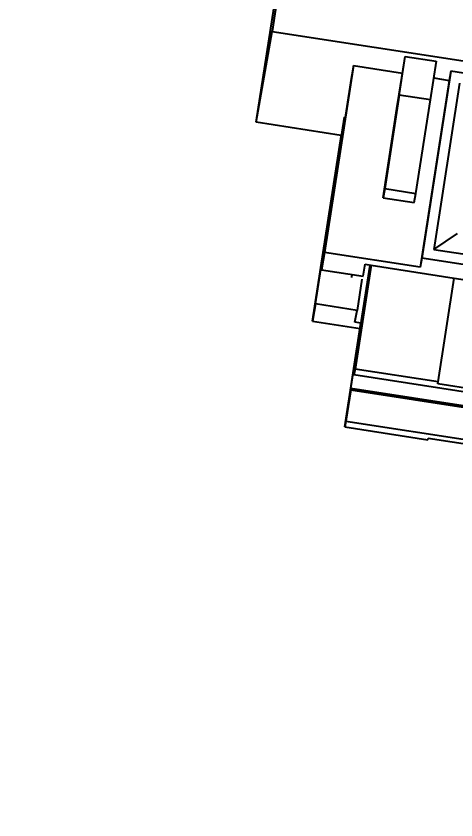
# Model space of a CAD drawing. Header units: millimetres. Extents: x -294 to 2792, y 5 to 1659.
# Drawn here: x 2315.913 to 2318.003, y 868.666 to 872.488 of the extents above; entities that cross this region are included whole.
import ezdxf

# ---------------------------------------------------------------- set-up
doc = ezdxf.new("R2010")
doc.units = ezdxf.units.MM
doc.layers.get('0').update_dxf_attribs({"lineweight": 18})
doc.styles.get("Standard").update_dxf_attribs({"font": 'txt.shx'})
doc.dimstyles.new('ISO-25', dxfattribs={"dimtxt": 2.5, "dimasz": 2.5, "dimexe": 1.25, "dimexo": 0.625, "dimtad": 1, "dimtxsty": 'Standard', "dimcen": 2.5, "dimdle": 5, "dimadec": 0, "dimazin": 0, "dimtfac": 1, "dimtmove": 0, "dimatfit": 3, "dimfxl": 1, "dimarcsym": 0})

# ---------------------------------------------------------------- blocks, each defined once
blk = doc.blocks.new('*X11')
for points in [[(2253.2207, 1111.43), (2254.388, 1111.2241), (2254.4218, 1114.829)], [(2188.2236, 742.8133), (2189.3909, 742.6075), (2188.1898, 739.2084)]]:
    blk.add_hatch(color=0).paths.add_polyline_path(points, flags=0)
at = {"color": 0, "lineweight": -2}
for p, q in [((2368.1466, 1094.7763), (2253.437, 1115.0027)), ((2253.8043, 1111.3271), (2221.9345, 930.5844)), ((2188.8073, 742.7104), (2220.6771, 923.4531)), ((2301.9145, 719.1557), (2187.205, 739.3821))]:
    blk.add_line(p, q, dxfattribs=at)
at = {"color": 0, "insert": (2221.3058, 927.0187), "char_height": 3.5, "width": 23.5, "attachment_point": 5}
blk.add_mtext('381,42', dxfattribs=at)

msp = doc.modelspace()

# ---------------------------------------------------------------- linework, layer by layer
at = {"color": 7, "linetype": 'Continuous', "lineweight": 25}
for p, q in [((2317.3747, 873.9947), (2317.1299, 872.4151)), ((2317.0536, 871.9828), (2317.2985, 873.5624)), ((2317.0536, 871.9828), (2317.1299, 872.4151)), ((2317.1299, 872.4151), (2331.592, 870.1726)), ((2317.7314, 872.0989), (2317.762, 872.2964)), ((2317.7582, 872.2747), (2317.762, 872.2964)), ((2317.762, 872.2964), (2317.9102, 872.2734)), ((2317.7276, 872.0772), (2317.7582, 872.2747)), ((2317.9102, 872.2734), (2317.8817, 872.089)), ((2317.5168, 872.2527), (2317.3791, 871.3642)), ((2317.5168, 872.2527), (2317.5023, 872.1703)), ((2317.5168, 872.2527), (2317.7492, 872.2166)), ((2317.979, 872.2255), (2317.8413, 871.337)), ((2317.979, 872.2255), (2317.9714, 872.1822)), ((2322.0108, 871.6003), (2317.979, 872.2255)), ((2317.9714, 872.1822), (2317.8336, 871.2937)), ((2317.8979, 872.1936), (2317.9714, 872.1822)), ((2317.5023, 872.1703), (2317.3645, 871.2818)), ((2318.0208, 872.1685), (2317.8983, 871.3787)), ((2317.7337, 872.1119), (2317.6648, 871.6677)), ((2317.7314, 872.0989), (2317.7337, 872.1119)), ((2317.8819, 872.0889), (2317.7337, 872.1119)), ((2317.6572, 871.6243), (2317.7261, 872.0686)), ((2317.7261, 872.0686), (2317.7276, 872.0772)), ((2317.8131, 871.6447), (2317.8819, 872.0889)), ((2317.3359, 871.1193), (2317.4736, 872.0078)), ((2317.4736, 872.0078), (2317.4591, 871.9255)), ((2317.477, 872.0073), (2317.4736, 872.0078)), ((2317.4583, 871.9201), (2317.0536, 871.9828)), ((2317.3214, 871.0369), (2317.4591, 871.9255)), ((2317.6648, 871.6677), (2317.6572, 871.6243)), ((2317.6648, 871.6677), (2317.8131, 871.6447)), ((2317.8054, 871.6013), (2317.8131, 871.6447)), ((2317.6572, 871.6243), (2317.8054, 871.6013)), ((2317.8983, 871.3787), (2318.0111, 871.4546)), ((2317.8983, 871.3787), (2321.8313, 870.7688)), ((2317.3791, 871.3642), (2317.3645, 871.2818)), ((2317.8336, 871.2937), (2317.3791, 871.3642)), ((2317.8413, 871.337), (2317.8336, 871.2937)), ((2321.8731, 870.7118), (2317.8413, 871.337)), ((2317.5043, 870.7171), (2317.5953, 871.3039)), ((2317.6003, 871.3031), (2317.5238, 870.8095)), ((2317.5406, 870.9229), (2317.5996, 871.3032)), ((2317.5622, 871.2512), (2317.5721, 871.3075)), ((2317.5721, 871.3075), (2317.6003, 871.3031)), ((2317.5945, 871.304), (2317.5747, 871.176)), ((2317.6003, 871.3031), (2317.9956, 871.2418)), ((2317.3645, 871.2818), (2317.5622, 871.2512)), ((2317.5094, 871.2593), (2317.5071, 871.2444)), ((2317.5565, 871.2367), (2317.5335, 871.0886)), ((2317.919, 870.7482), (2317.9956, 871.2418)), ((2317.9956, 871.2418), (2318.5504, 871.1558)), ((2317.5747, 871.176), (2317.5518, 871.0279)), ((2317.3359, 871.1193), (2317.3214, 871.0369)), ((2317.5335, 871.0886), (2317.3359, 871.1193)), ((2317.5236, 871.0323), (2317.5335, 871.0886)), ((2317.3214, 871.0369), (2317.5477, 871.0018)), ((2317.5518, 871.0279), (2317.5236, 871.0323)), ((2317.4752, 870.5343), (2317.5518, 871.0279)), ((2317.5188, 870.7813), (2317.5417, 870.9294)), ((2317.5417, 870.9294), (2317.5406, 870.9229)), ((2317.5406, 870.9229), (2317.5407, 870.9229)), ((2317.5238, 870.8095), (2317.5188, 870.7813)), ((2317.919, 870.7482), (2317.5238, 870.8095)), ((2318.4477, 870.6373), (2317.5188, 870.7813)), ((2317.9175, 870.7396), (2317.919, 870.7482)), ((2321.6163, 870.166), (2317.9175, 870.7396)), ((2317.5032, 870.7106), (2317.4802, 870.5625)), ((2317.5043, 870.7171), (2317.5032, 870.7106)), ((2317.5032, 870.7106), (2318.4321, 870.5665)), ((2321.9936, 870.0209), (2317.5043, 870.7171)), ((2317.4802, 870.5625), (2317.4752, 870.5343)), ((2317.4752, 870.5343), (2317.8705, 870.473)), ((2317.4802, 870.5625), (2318.4091, 870.4184)), ((2317.8705, 870.473), (2317.872, 870.4817)), ((2317.872, 870.4817), (2321.5708, 869.9082))]:
    msp.add_line(p, q, dxfattribs=at)

# ---------------------------------------------------------------- dimensions: what is measured, and where the dimension line sits
at = {"color": 1}
dim = msp.add_linear_dim(base=(2254.4218, 1114.829), p1=(2302.8993, 718.982), p2=(2369.1314, 1094.6026), angle=80, dimstyle='ISO-25', override={"dimtxt": 3.5, "dimasz": 3.556, "dimexe": 1, "dimexo": 1, "dimgap": 1.524, "dimtih": 1, "dimtoh": 1, "dimzin": 0, "dimsah": 1, "dimdle": 7.112, "dimadec": 2, "dimtolj": 1, "dimtzin": 0}, dxfattribs=at)
dim.commit()
dim.dimension.update_dxf_attribs({"geometry": '*X11', "text_midpoint": (2221.3058, 927.0187)})

doc.saveas('drawing.dxf')
